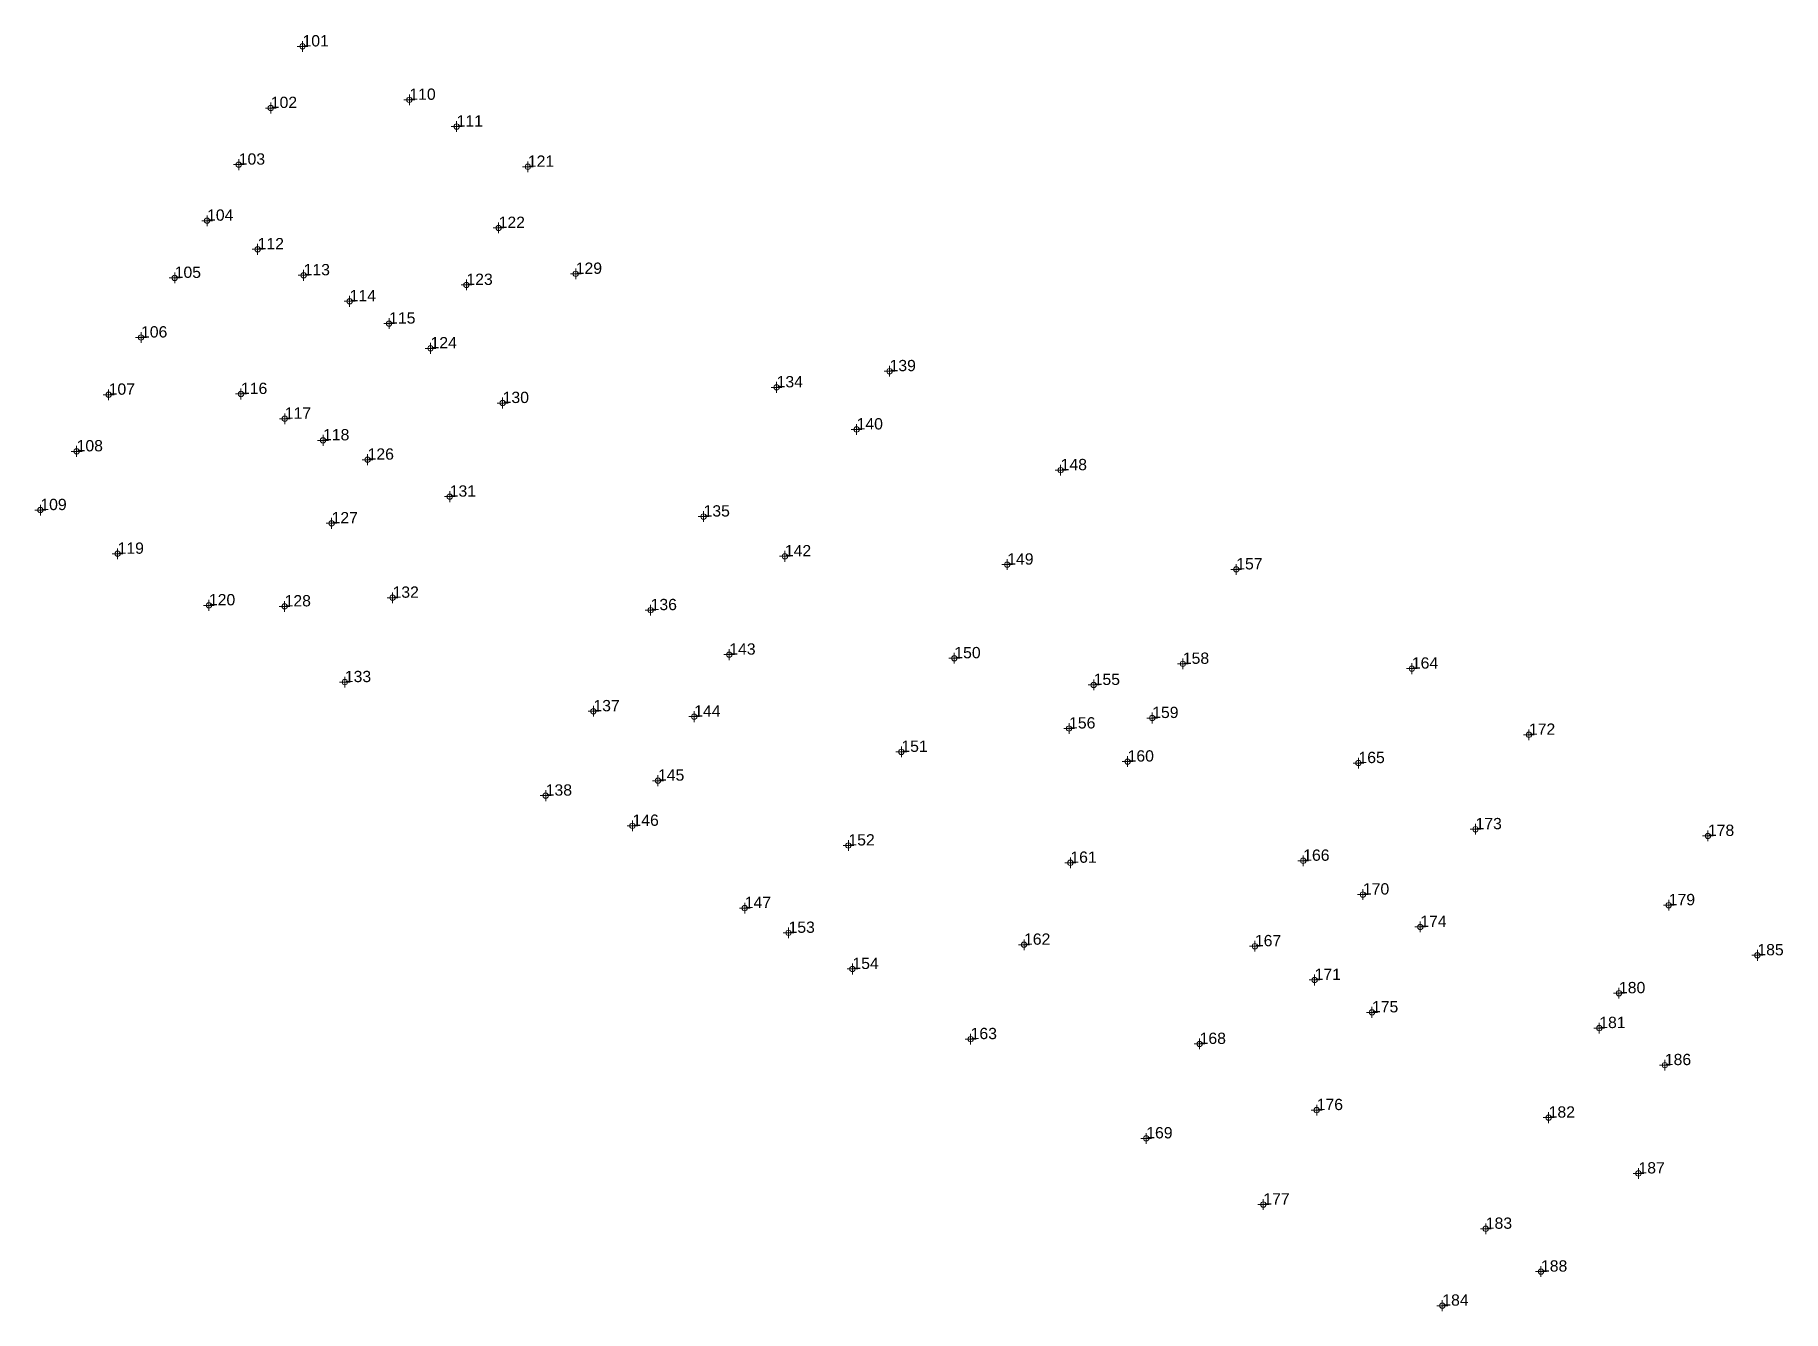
# Model space of a CAD drawing. Header units: inches. Extents: x -737292 to 23, y -1030766 to 27.
# Drawn here: x -737292.2 to -737227.2, y -1030765.5 to -1030718 of the extents above.
import ezdxf

# ---------------------------------------------------------------- set-up
doc = ezdxf.new("R2010")
doc.units = ezdxf.units.IN
doc.header["$MEASUREMENT"] = 0
doc.header["$PDMODE"] = 34
doc.header["$PDSIZE"] = 0.2
doc.layers.add('Bod-cislo', color=191, linetype='Continuous')
doc.layers.add('bod-oznac', color=6, linetype='Continuous')
doc.styles.get("Standard").update_dxf_attribs({"font": 'arial.ttf'})

msp = doc.modelspace()

# ---------------------------------------------------------------- linework, layer by layer
at = {"layer": 'bod-oznac', "linetype": 'Continuous', "lineweight": 0}
for p in [(-737282.266, -1030718.47), (-737278.294, -1030720.457), (-737283.446, -1030720.761), (-737276.536, -1030721.451), (-737284.637, -1030722.868), (-737273.889, -1030722.947), (-737285.815, -1030724.953), (-737274.975, -1030725.222), (-737283.935, -1030726.016), (-737287.019, -1030727.081), (-737282.224, -1030726.983), (-737272.108, -1030726.929), (-737276.173, -1030727.342), (-737280.514, -1030727.95), (-737279.047, -1030728.779), (-737288.271, -1030729.297), (-737277.507, -1030729.701), (-737260.44, -1030730.55), (-737289.474, -1030731.425), (-737284.554, -1030731.398), (-737264.639, -1030731.151), (-737282.926, -1030732.318), (-737274.825, -1030731.734), (-737261.665, -1030732.717), (-737290.665, -1030733.532), (-737281.503, -1030733.123), (-737279.846, -1030733.841), (-737254.078, -1030734.232), (-737276.793, -1030735.216), (-737292.014, -1030735.716), (-737281.185, -1030736.208), (-737267.355, -1030735.956), (-737289.142, -1030737.34), (-737264.332, -1030737.436), (-737256.064, -1030737.744), (-737247.549, -1030737.922), (-737285.746, -1030739.259), (-737282.932, -1030739.299), (-737278.919, -1030738.977), (-737269.324, -1030739.438), (-737266.399, -1030741.092), (-737258.032, -1030741.227), (-737249.535, -1030741.435), (-737241.02, -1030741.613), (-737280.693, -1030742.115), (-737252.85, -1030742.22), (-737271.45, -1030743.199), (-737267.703, -1030743.399), (-737253.765, -1030743.839), (-737250.674, -1030743.45), (-737236.667, -1030744.074), (-737260, -1030744.709), (-737251.589, -1030745.07), (-737243.005, -1030745.126), (-737269.049, -1030745.78), (-737273.224, -1030746.337), (-737269.998, -1030747.46), (-737238.653, -1030747.586), (-737230.012, -1030747.836), (-737261.969, -1030748.191), (-737253.717, -1030748.835), (-737245.06, -1030748.76), (-737242.84, -1030750.015), (-737231.468, -1030750.412), (-737265.824, -1030750.52), (-737264.196, -1030751.44), (-737240.707, -1030751.221), (-737255.44, -1030751.882), (-737246.856, -1030751.938), (-737228.173, -1030752.275), (-737261.82, -1030752.784), (-737244.636, -1030753.193), (-737233.319, -1030753.686), (-737242.503, -1030754.398), (-737234.052, -1030754.983), (-737257.425, -1030755.394), (-737248.911, -1030755.572), (-737231.614, -1030756.361), (-737244.558, -1030758.033), (-737235.934, -1030758.313), (-737250.896, -1030759.085), (-737232.594, -1030760.39), (-737246.543, -1030761.545), (-737238.272, -1030762.448), (-737236.219, -1030764.039), (-737239.888, -1030765.307)]:
    msp.add_point(p, dxfattribs=at)

# ---------------------------------------------------------------- texts
at = {"layer": 'Bod-cislo', "linetype": 'Continuous', "lineweight": 0}
for s, p in [('101', (-737282.266, -1030718.47)), ('102', (-737283.446, -1030720.761)), ('110', (-737278.294, -1030720.457)), ('111', (-737276.536, -1030721.451)), ('103', (-737284.637, -1030722.868)), ('121', (-737273.889, -1030722.947)), ('104', (-737285.815, -1030724.953)), ('122', (-737274.975, -1030725.222)), ('112', (-737283.935, -1030726.016)), ('105', (-737287.019, -1030727.081)), ('113', (-737282.224, -1030726.983)), ('123', (-737276.173, -1030727.342)), ('129', (-737272.108, -1030726.929)), ('114', (-737280.514, -1030727.95)), ('106', (-737288.271, -1030729.297)), ('115', (-737279.047, -1030728.779)), ('124', (-737277.507, -1030729.701)), ('139', (-737260.44, -1030730.55)), ('134', (-737264.639, -1030731.151)), ('107', (-737289.474, -1030731.425)), ('116', (-737284.554, -1030731.398)), ('130', (-737274.825, -1030731.734)), ('117', (-737282.926, -1030732.318)), ('118', (-737281.503, -1030733.123)), ('140', (-737261.665, -1030732.717)), ('108', (-737290.665, -1030733.532)), ('126', (-737279.846, -1030733.841)), ('148', (-737254.078, -1030734.232)), ('109', (-737292.014, -1030735.716)), ('131', (-737276.793, -1030735.216)), ('127', (-737281.185, -1030736.208)), ('135', (-737267.355, -1030735.956)), ('119', (-737289.142, -1030737.34)), ('142', (-737264.332, -1030737.436)), ('149', (-737256.064, -1030737.744)), ('157', (-737247.549, -1030737.922)), ('132', (-737278.919, -1030738.977)), ('120', (-737285.746, -1030739.259)), ('128', (-737282.932, -1030739.299)), ('136', (-737269.324, -1030739.438)), ('143', (-737266.399, -1030741.092)), ('150', (-737258.032, -1030741.227)), ('158', (-737249.535, -1030741.435)), ('164', (-737241.02, -1030741.613)), ('133', (-737280.693, -1030742.115)), ('155', (-737252.85, -1030742.22)), ('137', (-737271.45, -1030743.199)), ('144', (-737267.703, -1030743.399)), ('159', (-737250.674, -1030743.45)), ('156', (-737253.765, -1030743.839)), ('172', (-737236.667, -1030744.074)), ('151', (-737260, -1030744.709)), ('160', (-737251.589, -1030745.07)), ('165', (-737243.005, -1030745.126)), ('145', (-737269.049, -1030745.78)), ('138', (-737273.224, -1030746.337)), ('146', (-737269.998, -1030747.46)), ('173', (-737238.653, -1030747.586)), ('178', (-737230.012, -1030747.836)), ('152', (-737261.969, -1030748.191)), ('166', (-737245.06, -1030748.76)), ('161', (-737253.717, -1030748.835)), ('170', (-737242.84, -1030750.015)), ('147', (-737265.824, -1030750.52)), ('179', (-737231.468, -1030750.412)), ('174', (-737240.707, -1030751.221)), ('153', (-737264.196, -1030751.44)), ('162', (-737255.44, -1030751.882)), ('167', (-737246.856, -1030751.938)), ('185', (-737228.173, -1030752.275)), ('154', (-737261.82, -1030752.784)), ('171', (-737244.636, -1030753.193)), ('180', (-737233.319, -1030753.686)), ('175', (-737242.503, -1030754.398)), ('181', (-737234.052, -1030754.983)), ('163', (-737257.425, -1030755.394)), ('168', (-737248.911, -1030755.572)), ('186', (-737231.614, -1030756.361)), ('176', (-737244.558, -1030758.033)), ('182', (-737235.934, -1030758.313)), ('169', (-737250.896, -1030759.085)), ('187', (-737232.594, -1030760.39)), ('177', (-737246.543, -1030761.545)), ('183', (-737238.272, -1030762.448)), ('188', (-737236.219, -1030764.039)), ('184', (-737239.888, -1030765.307))]:
    msp.add_text(s, height=0.42, dxfattribs=at).set_placement(p)

doc.saveas('drawing.dxf')
